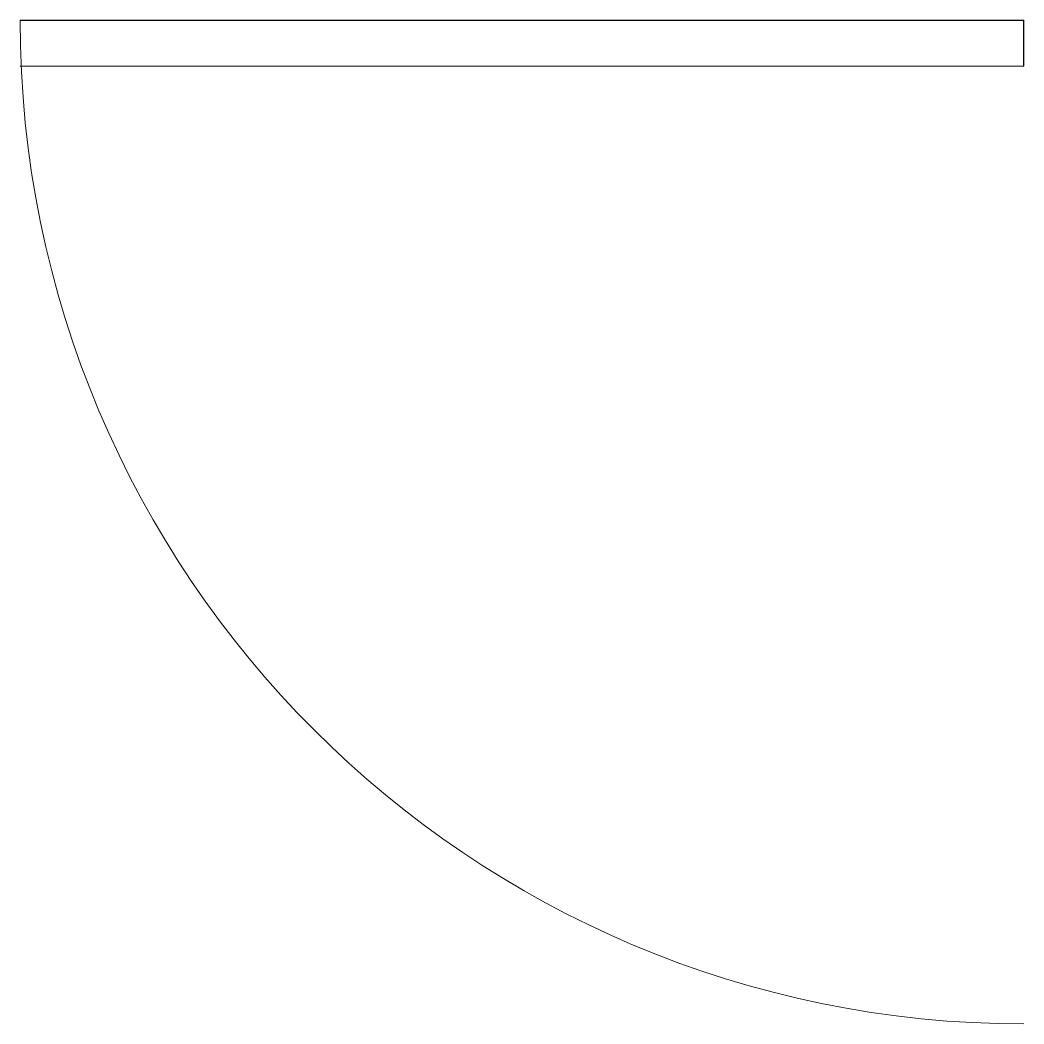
# Model space of a CAD drawing. Header units: inches. Extents: x 117.8 to 147.8, y -431.7 to -401.7.
import ezdxf

# ---------------------------------------------------------------- set-up
doc = ezdxf.new("R2010")
doc.units = ezdxf.units.IN
doc.header["$MEASUREMENT"] = 0
doc.layers.add('A201-Floorplan-2nd-floor', color=3, linetype='Continuous', lineweight=9)

msp = doc.modelspace()

# ---------------------------------------------------------------- linework, layer by layer
at = {"layer": 'A201-Floorplan-2nd-floor', "lineweight": 30}
for p in [(117.755, -401.66), (147.755, -403.035)]:
    msp.add_line(p, (147.755, -401.66), dxfattribs=at)
at = {"layer": 'A201-Floorplan-2nd-floor'}
msp.add_line((117.755, -403.035), (147.755, -403.035), dxfattribs=at)
msp.add_arc((147.755, -401.66), 30, 180, 270, dxfattribs=at)

doc.saveas('drawing.dxf')
